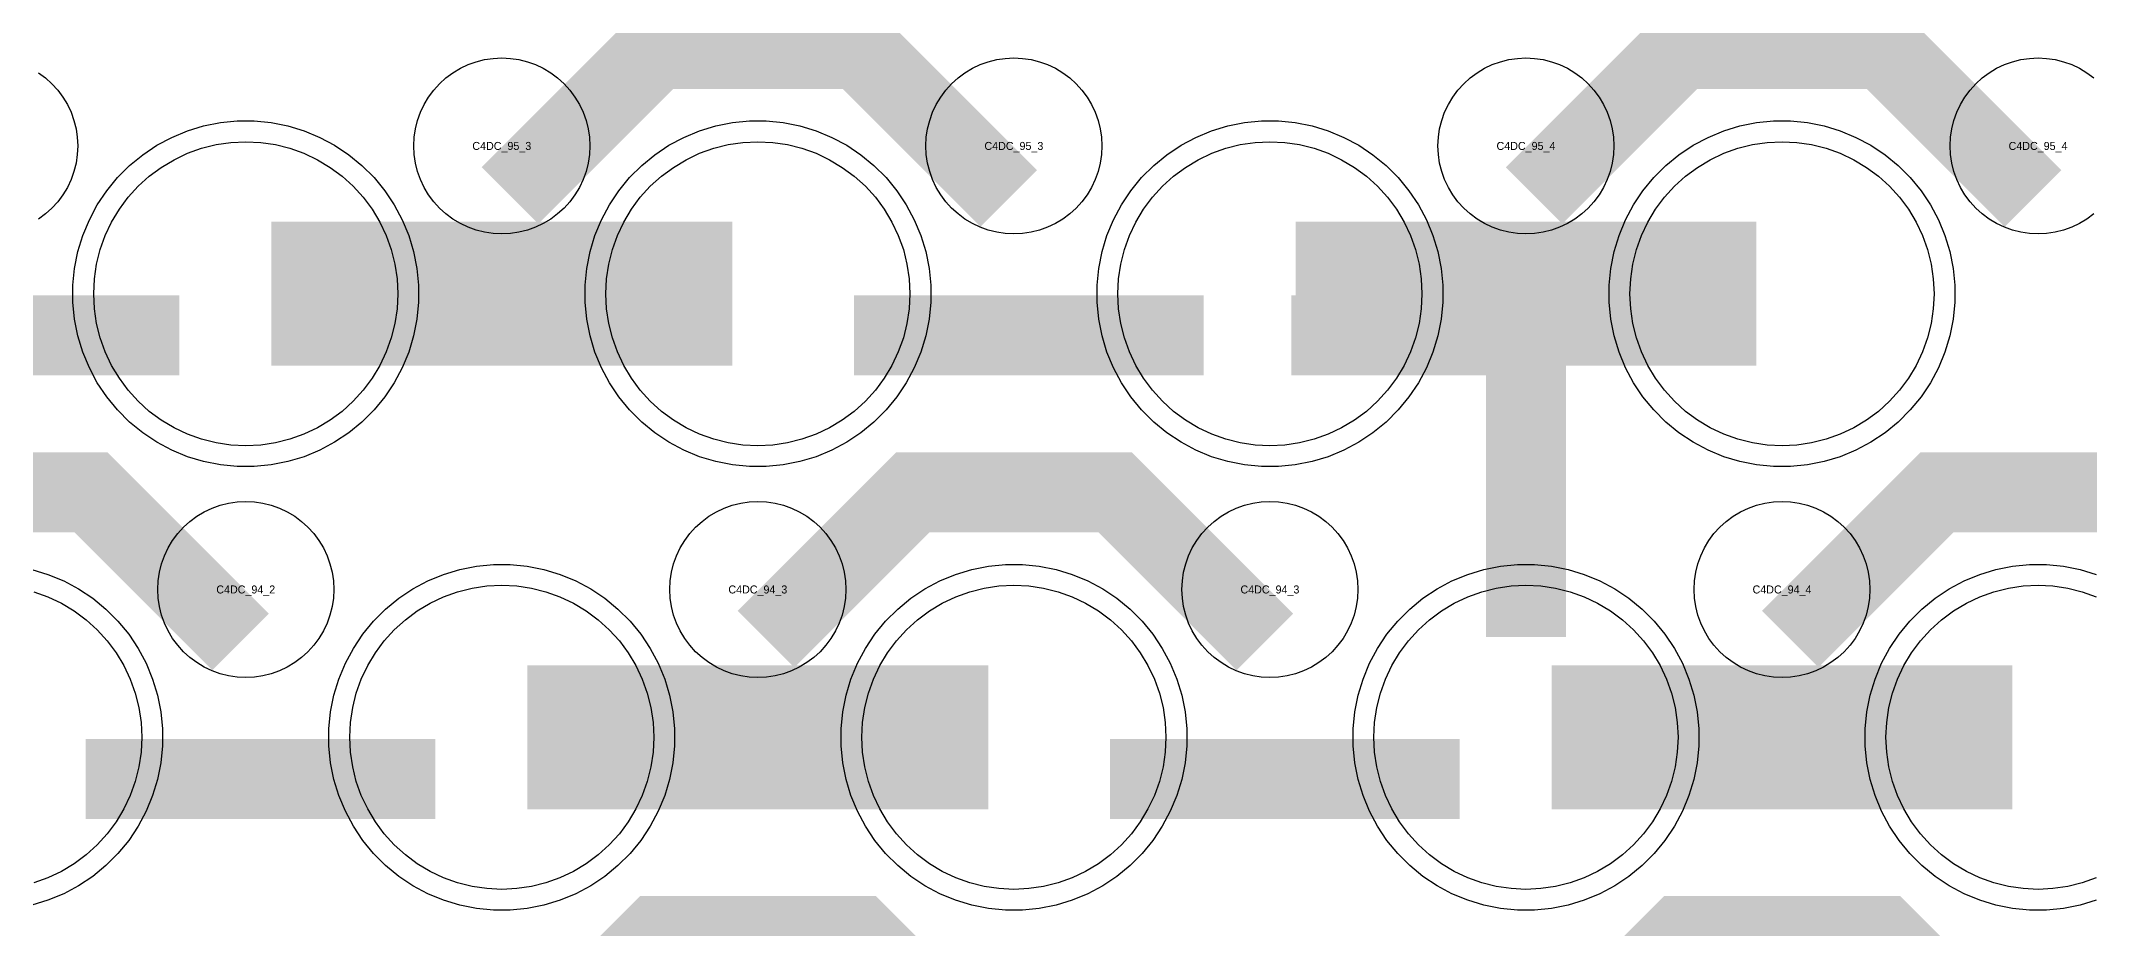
# Model space of a CAD drawing. Extents: x -11880 to 11880, y -14992 to 14992.
# Drawn here: x -11184 to -10544, y -1874 to -1597 of the extents above; entities that cross this region are included whole.
import ezdxf
from ezdxf.enums import TextEntityAlignment as Align

# ---------------------------------------------------------------- set-up
doc = ezdxf.new("R2010")
doc.units = 0
doc.header["$MEASUREMENT"] = 0
for name, color, linetype in [('GDS_775_DT_237', 138, 'CONTINUOUS'), ('RDL1_FS', 34, 'CONTINUOUS'), ('RDL_BS', 160, 'CONTINUOUS')]:
    doc.layers.add(name, color=color, linetype=linetype)

msp = doc.modelspace()

# ---------------------------------------------------------------- linework, layer by layer
at = {"layer": 'RDL1_FS'}
for points in [[(-11120, -1723.489), (-11124.657, -1723.26), (-11129.268, -1722.576), (-11133.791, -1721.444), (-11138.181, -1719.872), (-11142.395, -1717.88), (-11146.395, -1715.482), (-11150.14, -1712.704), (-11153.594, -1709.574), (-11156.724, -1706.12), (-11159.502, -1702.375), (-11161.9, -1698.375), (-11163.892, -1694.161), (-11165.464, -1689.771), (-11166.596, -1685.248), (-11167.28, -1680.637), (-11167.509, -1675.98), (-11167.28, -1671.323), (-11166.596, -1666.712), (-11165.464, -1662.189), (-11163.892, -1657.799), (-11161.9, -1653.585), (-11159.502, -1649.585), (-11156.724, -1645.84), (-11153.594, -1642.386), (-11150.14, -1639.256), (-11146.395, -1636.478), (-11142.395, -1634.08), (-11138.181, -1632.088), (-11133.791, -1630.516), (-11129.268, -1629.384), (-11124.657, -1628.7), (-11120, -1628.471), (-11115.343, -1628.7), (-11110.732, -1629.384), (-11106.209, -1630.516), (-11101.819, -1632.088), (-11097.605, -1634.08), (-11093.605, -1636.478), (-11089.86, -1639.256), (-11086.406, -1642.386), (-11083.276, -1645.84), (-11080.498, -1649.585), (-11078.1, -1653.585), (-11076.108, -1657.799), (-11074.536, -1662.189), (-11073.404, -1666.712), (-11072.72, -1671.323), (-11072.491, -1675.98), (-11072.72, -1680.637), (-11073.404, -1685.248), (-11074.536, -1689.771), (-11076.108, -1694.161), (-11078.1, -1698.375), (-11080.498, -1702.375), (-11083.276, -1706.12), (-11086.406, -1709.574), (-11089.86, -1712.704), (-11093.605, -1715.482), (-11097.605, -1717.88), (-11101.819, -1719.872), (-11106.209, -1721.444), (-11110.732, -1722.576), (-11115.343, -1723.26)], [(-10960, -1723.489), (-10964.657, -1723.26), (-10969.268, -1722.576), (-10973.791, -1721.444), (-10978.181, -1719.872), (-10982.395, -1717.88), (-10986.395, -1715.482), (-10990.14, -1712.704), (-10993.594, -1709.574), (-10996.724, -1706.12), (-10999.502, -1702.375), (-11001.9, -1698.375), (-11003.892, -1694.161), (-11005.464, -1689.771), (-11006.596, -1685.248), (-11007.28, -1680.637), (-11007.509, -1675.98), (-11007.28, -1671.323), (-11006.596, -1666.712), (-11005.464, -1662.189), (-11003.892, -1657.799), (-11001.9, -1653.585), (-10999.502, -1649.585), (-10996.724, -1645.84), (-10993.594, -1642.386), (-10990.14, -1639.256), (-10986.395, -1636.478), (-10982.395, -1634.08), (-10978.181, -1632.088), (-10973.791, -1630.516), (-10969.268, -1629.384), (-10964.657, -1628.7), (-10960, -1628.471), (-10955.343, -1628.7), (-10950.732, -1629.384), (-10946.209, -1630.516), (-10941.819, -1632.088), (-10937.605, -1634.08), (-10933.605, -1636.478), (-10929.86, -1639.256), (-10926.406, -1642.386), (-10923.276, -1645.84), (-10920.498, -1649.585), (-10918.1, -1653.585), (-10916.108, -1657.799), (-10914.536, -1662.189), (-10913.404, -1666.712), (-10912.72, -1671.323), (-10912.491, -1675.98), (-10912.72, -1680.637), (-10913.404, -1685.248), (-10914.536, -1689.771), (-10916.108, -1694.161), (-10918.1, -1698.375), (-10920.498, -1702.375), (-10923.276, -1706.12), (-10926.406, -1709.574), (-10929.86, -1712.704), (-10933.605, -1715.482), (-10937.605, -1717.88), (-10941.819, -1719.872), (-10946.209, -1721.444), (-10950.732, -1722.576), (-10955.343, -1723.26)], [(-10800, -1723.489), (-10804.657, -1723.26), (-10809.268, -1722.576), (-10813.791, -1721.444), (-10818.181, -1719.872), (-10822.395, -1717.88), (-10826.395, -1715.482), (-10830.14, -1712.704), (-10833.594, -1709.574), (-10836.724, -1706.12), (-10839.502, -1702.375), (-10841.9, -1698.375), (-10843.892, -1694.161), (-10845.464, -1689.771), (-10846.596, -1685.248), (-10847.28, -1680.637), (-10847.509, -1675.98), (-10847.28, -1671.323), (-10846.596, -1666.712), (-10845.464, -1662.189), (-10843.892, -1657.799), (-10841.9, -1653.585), (-10839.502, -1649.585), (-10836.724, -1645.84), (-10833.594, -1642.386), (-10830.14, -1639.256), (-10826.395, -1636.478), (-10822.395, -1634.08), (-10818.181, -1632.088), (-10813.791, -1630.516), (-10809.268, -1629.384), (-10804.657, -1628.7), (-10800, -1628.471), (-10795.343, -1628.7), (-10790.732, -1629.384), (-10786.209, -1630.516), (-10781.819, -1632.088), (-10777.605, -1634.08), (-10773.605, -1636.478), (-10769.86, -1639.256), (-10766.406, -1642.386), (-10763.276, -1645.84), (-10760.498, -1649.585), (-10758.1, -1653.585), (-10756.108, -1657.799), (-10754.536, -1662.189), (-10753.404, -1666.712), (-10752.72, -1671.323), (-10752.491, -1675.98), (-10752.72, -1680.637), (-10753.404, -1685.248), (-10754.536, -1689.771), (-10756.108, -1694.161), (-10758.1, -1698.375), (-10760.498, -1702.375), (-10763.276, -1706.12), (-10766.406, -1709.574), (-10769.86, -1712.704), (-10773.605, -1715.482), (-10777.605, -1717.88), (-10781.819, -1719.872), (-10786.209, -1721.444), (-10790.732, -1722.576), (-10795.343, -1723.26)], [(-10640, -1723.489), (-10644.657, -1723.26), (-10649.268, -1722.576), (-10653.791, -1721.444), (-10658.181, -1719.872), (-10662.395, -1717.88), (-10666.395, -1715.482), (-10670.14, -1712.704), (-10673.594, -1709.574), (-10676.724, -1706.12), (-10679.502, -1702.375), (-10681.9, -1698.375), (-10683.892, -1694.161), (-10685.464, -1689.771), (-10686.596, -1685.248), (-10687.28, -1680.637), (-10687.509, -1675.98), (-10687.28, -1671.323), (-10686.596, -1666.712), (-10685.464, -1662.189), (-10683.892, -1657.799), (-10681.9, -1653.585), (-10679.502, -1649.585), (-10676.724, -1645.84), (-10673.594, -1642.386), (-10670.14, -1639.256), (-10666.395, -1636.478), (-10662.395, -1634.08), (-10658.181, -1632.088), (-10653.791, -1630.516), (-10649.268, -1629.384), (-10644.657, -1628.7), (-10640, -1628.471), (-10635.343, -1628.7), (-10630.732, -1629.384), (-10626.209, -1630.516), (-10621.819, -1632.088), (-10617.605, -1634.08), (-10613.605, -1636.478), (-10609.86, -1639.256), (-10606.406, -1642.386), (-10603.276, -1645.84), (-10600.498, -1649.585), (-10598.1, -1653.585), (-10596.108, -1657.799), (-10594.536, -1662.189), (-10593.404, -1666.712), (-10592.72, -1671.323), (-10592.491, -1675.98), (-10592.72, -1680.637), (-10593.404, -1685.248), (-10594.536, -1689.771), (-10596.108, -1694.161), (-10598.1, -1698.375), (-10600.498, -1702.375), (-10603.276, -1706.12), (-10606.406, -1709.574), (-10609.86, -1712.704), (-10613.605, -1715.482), (-10617.605, -1717.88), (-10621.819, -1719.872), (-10626.209, -1721.444), (-10630.732, -1722.576), (-10635.343, -1723.26)], [(-11040, -1862.049), (-11044.657, -1861.82), (-11049.268, -1861.136), (-11053.791, -1860.004), (-11058.181, -1858.432), (-11062.395, -1856.44), (-11066.395, -1854.042), (-11070.14, -1851.264), (-11073.594, -1848.134), (-11076.724, -1844.68), (-11079.502, -1840.935), (-11081.9, -1836.935), (-11083.892, -1832.721), (-11085.464, -1828.331), (-11086.596, -1823.808), (-11087.28, -1819.197), (-11087.509, -1814.54), (-11087.28, -1809.883), (-11086.596, -1805.272), (-11085.464, -1800.749), (-11083.892, -1796.359), (-11081.9, -1792.145), (-11079.502, -1788.145), (-11076.724, -1784.4), (-11073.594, -1780.946), (-11070.14, -1777.816), (-11066.395, -1775.038), (-11062.395, -1772.64), (-11058.181, -1770.648), (-11053.791, -1769.076), (-11049.268, -1767.944), (-11044.657, -1767.26), (-11040, -1767.031), (-11035.343, -1767.26), (-11030.732, -1767.944), (-11026.209, -1769.076), (-11021.819, -1770.648), (-11017.605, -1772.64), (-11013.605, -1775.038), (-11009.86, -1777.816), (-11006.406, -1780.946), (-11003.276, -1784.4), (-11000.498, -1788.145), (-10998.1, -1792.145), (-10996.108, -1796.359), (-10994.536, -1800.749), (-10993.404, -1805.272), (-10992.72, -1809.883), (-10992.491, -1814.54), (-10992.72, -1819.197), (-10993.404, -1823.808), (-10994.536, -1828.331), (-10996.108, -1832.721), (-10998.1, -1836.935), (-11000.498, -1840.935), (-11003.276, -1844.68), (-11006.406, -1848.134), (-11009.86, -1851.264), (-11013.605, -1854.042), (-11017.605, -1856.44), (-11021.819, -1858.432), (-11026.209, -1860.004), (-11030.732, -1861.136), (-11035.343, -1861.82)], [(-10880, -1862.049), (-10884.657, -1861.82), (-10889.268, -1861.136), (-10893.791, -1860.004), (-10898.181, -1858.432), (-10902.395, -1856.44), (-10906.395, -1854.042), (-10910.14, -1851.264), (-10913.594, -1848.134), (-10916.724, -1844.68), (-10919.502, -1840.935), (-10921.9, -1836.935), (-10923.892, -1832.721), (-10925.464, -1828.331), (-10926.596, -1823.808), (-10927.28, -1819.197), (-10927.509, -1814.54), (-10927.28, -1809.883), (-10926.596, -1805.272), (-10925.464, -1800.749), (-10923.892, -1796.359), (-10921.9, -1792.145), (-10919.502, -1788.145), (-10916.724, -1784.4), (-10913.594, -1780.946), (-10910.14, -1777.816), (-10906.395, -1775.038), (-10902.395, -1772.64), (-10898.181, -1770.648), (-10893.791, -1769.076), (-10889.268, -1767.944), (-10884.657, -1767.26), (-10880, -1767.031), (-10875.343, -1767.26), (-10870.732, -1767.944), (-10866.209, -1769.076), (-10861.819, -1770.648), (-10857.605, -1772.64), (-10853.605, -1775.038), (-10849.86, -1777.816), (-10846.406, -1780.946), (-10843.276, -1784.4), (-10840.498, -1788.145), (-10838.1, -1792.145), (-10836.108, -1796.359), (-10834.536, -1800.749), (-10833.404, -1805.272), (-10832.72, -1809.883), (-10832.491, -1814.54), (-10832.72, -1819.197), (-10833.404, -1823.808), (-10834.536, -1828.331), (-10836.108, -1832.721), (-10838.1, -1836.935), (-10840.498, -1840.935), (-10843.276, -1844.68), (-10846.406, -1848.134), (-10849.86, -1851.264), (-10853.605, -1854.042), (-10857.605, -1856.44), (-10861.819, -1858.432), (-10866.209, -1860.004), (-10870.732, -1861.136), (-10875.343, -1861.82)], [(-10720, -1862.049), (-10724.657, -1861.82), (-10729.268, -1861.136), (-10733.791, -1860.004), (-10738.181, -1858.432), (-10742.395, -1856.44), (-10746.395, -1854.042), (-10750.14, -1851.264), (-10753.594, -1848.134), (-10756.724, -1844.68), (-10759.502, -1840.935), (-10761.9, -1836.935), (-10763.892, -1832.721), (-10765.464, -1828.331), (-10766.596, -1823.808), (-10767.28, -1819.197), (-10767.509, -1814.54), (-10767.28, -1809.883), (-10766.596, -1805.272), (-10765.464, -1800.749), (-10763.892, -1796.359), (-10761.9, -1792.145), (-10759.502, -1788.145), (-10756.724, -1784.4), (-10753.594, -1780.946), (-10750.14, -1777.816), (-10746.395, -1775.038), (-10742.395, -1772.64), (-10738.181, -1770.648), (-10733.791, -1769.076), (-10729.268, -1767.944), (-10724.657, -1767.26), (-10720, -1767.031), (-10715.343, -1767.26), (-10710.732, -1767.944), (-10706.209, -1769.076), (-10701.819, -1770.648), (-10697.605, -1772.64), (-10693.605, -1775.038), (-10689.86, -1777.816), (-10686.406, -1780.946), (-10683.276, -1784.4), (-10680.498, -1788.145), (-10678.1, -1792.145), (-10676.108, -1796.359), (-10674.536, -1800.749), (-10673.404, -1805.272), (-10672.72, -1809.883), (-10672.491, -1814.54), (-10672.72, -1819.197), (-10673.404, -1823.808), (-10674.536, -1828.331), (-10676.108, -1832.721), (-10678.1, -1836.935), (-10680.498, -1840.935), (-10683.276, -1844.68), (-10686.406, -1848.134), (-10689.86, -1851.264), (-10693.605, -1854.042), (-10697.605, -1856.44), (-10701.819, -1858.432), (-10706.209, -1860.004), (-10710.732, -1861.136), (-10715.343, -1861.82)]]:
    msp.add_lwpolyline(points, close=True, dxfattribs=at)
for points in [[(-11111.998, -1675.98, 45, 45, 0), (-11039.998, -1675.98, 45, 45, 0)], [(-11039.998, -1675.98, 45, 45, 0), (-10967.998, -1675.98, 45, 45, 0)], [(-10791.998, -1675.98, 45, 45, 0), (-10719.998, -1675.98, 45, 45, 0)], [(-10719.998, -1675.98, 45, 45, 0), (-10647.998, -1675.98, 45, 45, 0)], [(-11031.998, -1814.54, 45, 45, 0), (-10959.998, -1814.54, 45, 45, 0)], [(-10959.998, -1814.54, 45, 45, 0), (-10887.998, -1814.54, 45, 45, 0)], [(-10711.998, -1814.54, 45, 45, 0), (-10639.998, -1814.54, 45, 45, 0)], [(-10639.998, -1814.54, 45, 45, 0), (-10567.998, -1814.54, 45, 45, 0)]]:
    msp.add_lwpolyline(points, format="xyseb", dxfattribs=at)
for points in [[(-11186.209, -1769.076), (-11181.819, -1770.648), (-11177.605, -1772.64), (-11173.605, -1775.038), (-11169.86, -1777.816), (-11166.406, -1780.946), (-11163.276, -1784.4), (-11160.498, -1788.145), (-11158.1, -1792.145), (-11156.108, -1796.359), (-11154.536, -1800.749), (-11153.404, -1805.272), (-11152.72, -1809.883), (-11152.491, -1814.54), (-11152.72, -1819.197), (-11153.404, -1823.808), (-11154.536, -1828.331), (-11156.108, -1832.721), (-11158.1, -1836.935), (-11160.498, -1840.935), (-11163.276, -1844.68), (-11166.406, -1848.134), (-11169.86, -1851.264), (-11173.605, -1854.042), (-11177.605, -1856.44), (-11181.819, -1858.432), (-11186.209, -1860.004)], [(-10541.819, -1858.432), (-10546.209, -1860.004), (-10550.732, -1861.136), (-10555.343, -1861.82), (-10560, -1862.049), (-10564.657, -1861.82), (-10569.268, -1861.136), (-10573.791, -1860.004), (-10578.181, -1858.432), (-10582.395, -1856.44), (-10586.395, -1854.042), (-10590.14, -1851.264), (-10593.594, -1848.134), (-10596.724, -1844.68), (-10599.502, -1840.935), (-10601.9, -1836.935), (-10603.892, -1832.721), (-10605.464, -1828.331), (-10606.596, -1823.808), (-10607.28, -1819.197), (-10607.509, -1814.54), (-10607.28, -1809.883), (-10606.596, -1805.272), (-10605.464, -1800.749), (-10603.892, -1796.359), (-10601.9, -1792.145), (-10599.502, -1788.145), (-10596.724, -1784.4), (-10593.594, -1780.946), (-10590.14, -1777.816), (-10586.395, -1775.038), (-10582.395, -1772.64), (-10578.181, -1770.648), (-10573.791, -1769.076), (-10569.268, -1767.944), (-10564.657, -1767.26), (-10560, -1767.031), (-10555.343, -1767.26), (-10550.732, -1767.944), (-10546.209, -1769.076), (-10541.819, -1770.648)]]:
    msp.add_lwpolyline(points, dxfattribs=at)
at = {"layer": 'RDL_BS'}
for points in [[(-11037.438, -1645.294, 25, 25, 0), (-10991.623, -1599.479, 25, 25, 0), (-10958.07, -1599.479, 25, 25, 0)], [(-10881.599, -1646.193, 25, 25, 0), (-10928.313, -1599.479, 25, 25, 0), (-10958.071, -1599.479, 25, 25, 0)], [(-10717.438, -1645.294, 25, 25, 0), (-10671.623, -1599.479, 25, 25, 0), (-10638.07, -1599.479, 25, 25, 0)], [(-10561.599, -1646.193, 25, 25, 0), (-10608.313, -1599.479, 25, 25, 0), (-10638.071, -1599.479, 25, 25, 0)], [(-10720, -1783.2, 25, 25, 0), (-10720, -1676.423, 25, 25, 0)], [(-10720, -1783.2, 25, 25, 0), (-10720, -1676.423, 25, 25, 0)], [(-11249.984, -1688.993, 25, 25, 0), (-11140.719, -1688.993, 25, 25, 0)], [(-10929.984, -1688.993, 25, 25, 0), (-10820.719, -1688.993, 25, 25, 0)], [(-10707.5, -1688.923, 25, 25, 0), (-10793.333, -1688.923, 25, 25, 0)], [(-10707.5, -1688.923, 25, 25, 0), (-10772.167, -1688.923, 25, 25, 0)], [(-11121.599, -1784.753, 25, 25, 0), (-11168.313, -1738.039, 25, 25, 0), (-11198.071, -1738.039, 25, 25, 0)], [(-10957.438, -1783.854, 25, 25, 0), (-10911.623, -1738.039, 25, 25, 0), (-10878.07, -1738.039, 25, 25, 0)], [(-10801.599, -1784.753, 25, 25, 0), (-10848.313, -1738.039, 25, 25, 0), (-10878.071, -1738.039, 25, 25, 0)], [(-10637.438, -1783.854, 25, 25, 0), (-10591.623, -1738.039, 25, 25, 0), (-10558.07, -1738.039, 25, 25, 0)], [(-10481.599, -1784.753, 25, 25, 0), (-10528.313, -1738.039, 25, 25, 0), (-10558.071, -1738.039, 25, 25, 0)], [(-11169.984, -1827.553, 25, 25, 0), (-11060.719, -1827.553, 25, 25, 0)], [(-10849.984, -1827.553, 25, 25, 0), (-10740.719, -1827.553, 25, 25, 0)], [(-11037.438, -1922.419, 25, 25, 0), (-10991.623, -1876.604, 25, 25, 0), (-10958.07, -1876.604, 25, 25, 0)], [(-10881.599, -1923.318, 25, 25, 0), (-10928.313, -1876.604, 25, 25, 0), (-10958.071, -1876.604, 25, 25, 0)], [(-10717.438, -1922.419, 25, 25, 0), (-10671.623, -1876.604, 25, 25, 0), (-10638.07, -1876.604, 25, 25, 0)], [(-10561.599, -1923.318, 25, 25, 0), (-10608.313, -1876.604, 25, 25, 0), (-10638.071, -1876.604, 25, 25, 0)]]:
    msp.add_lwpolyline(points, format="xyseb", dxfattribs=at)
for points in [[(-11040, -1657.286), (-11042.693, -1657.154), (-11045.365, -1656.758), (-11047.984, -1656.101), (-11050.519, -1655.194), (-11052.956, -1654.042), (-11055.28, -1652.649), (-11057.443, -1651.046), (-11059.442, -1649.234), (-11061.254, -1647.235), (-11062.857, -1645.072), (-11064.25, -1642.748), (-11065.402, -1640.311), (-11066.309, -1637.776), (-11066.966, -1635.157), (-11067.362, -1632.485), (-11067.494, -1629.792), (-11067.362, -1627.099), (-11066.966, -1624.427), (-11066.309, -1621.808), (-11065.402, -1619.273), (-11064.25, -1616.836), (-11062.857, -1614.512), (-11061.254, -1612.349), (-11059.442, -1610.35), (-11057.443, -1608.538), (-11055.28, -1606.935), (-11052.956, -1605.542), (-11050.519, -1604.39), (-11047.984, -1603.483), (-11045.365, -1602.826), (-11042.693, -1602.43), (-11040, -1602.298), (-11037.307, -1602.43), (-11034.635, -1602.826), (-11032.016, -1603.483), (-11029.481, -1604.39), (-11027.044, -1605.542), (-11024.72, -1606.935), (-11022.557, -1608.538), (-11020.558, -1610.35), (-11018.746, -1612.349), (-11017.143, -1614.512), (-11015.75, -1616.836), (-11014.598, -1619.273), (-11013.691, -1621.808), (-11013.034, -1624.427), (-11012.638, -1627.099), (-11012.506, -1629.792), (-11012.638, -1632.485), (-11013.034, -1635.157), (-11013.691, -1637.776), (-11014.598, -1640.311), (-11015.75, -1642.748), (-11017.143, -1645.072), (-11018.746, -1647.235), (-11020.558, -1649.234), (-11022.557, -1651.046), (-11024.72, -1652.649), (-11027.044, -1654.042), (-11029.481, -1655.194), (-11032.016, -1656.101), (-11034.635, -1656.758), (-11037.307, -1657.154)], [(-10880, -1657.286), (-10882.693, -1657.154), (-10885.365, -1656.758), (-10887.984, -1656.101), (-10890.519, -1655.194), (-10892.956, -1654.042), (-10895.28, -1652.649), (-10897.443, -1651.046), (-10899.442, -1649.234), (-10901.254, -1647.235), (-10902.857, -1645.072), (-10904.25, -1642.748), (-10905.402, -1640.311), (-10906.309, -1637.776), (-10906.966, -1635.157), (-10907.362, -1632.485), (-10907.494, -1629.792), (-10907.362, -1627.099), (-10906.966, -1624.427), (-10906.309, -1621.808), (-10905.402, -1619.273), (-10904.25, -1616.836), (-10902.857, -1614.512), (-10901.254, -1612.349), (-10899.442, -1610.35), (-10897.443, -1608.538), (-10895.28, -1606.935), (-10892.956, -1605.542), (-10890.519, -1604.39), (-10887.984, -1603.483), (-10885.365, -1602.826), (-10882.693, -1602.43), (-10880, -1602.298), (-10877.307, -1602.43), (-10874.635, -1602.826), (-10872.016, -1603.483), (-10869.481, -1604.39), (-10867.044, -1605.542), (-10864.72, -1606.935), (-10862.557, -1608.538), (-10860.558, -1610.35), (-10858.746, -1612.349), (-10857.143, -1614.512), (-10855.75, -1616.836), (-10854.598, -1619.273), (-10853.691, -1621.808), (-10853.034, -1624.427), (-10852.638, -1627.099), (-10852.506, -1629.792), (-10852.638, -1632.485), (-10853.034, -1635.157), (-10853.691, -1637.776), (-10854.598, -1640.311), (-10855.75, -1642.748), (-10857.143, -1645.072), (-10858.746, -1647.235), (-10860.558, -1649.234), (-10862.557, -1651.046), (-10864.72, -1652.649), (-10867.044, -1654.042), (-10869.481, -1655.194), (-10872.016, -1656.101), (-10874.635, -1656.758), (-10877.307, -1657.154)], [(-10720, -1657.286), (-10722.693, -1657.154), (-10725.365, -1656.758), (-10727.984, -1656.101), (-10730.519, -1655.194), (-10732.956, -1654.042), (-10735.28, -1652.649), (-10737.443, -1651.046), (-10739.442, -1649.234), (-10741.254, -1647.235), (-10742.857, -1645.072), (-10744.25, -1642.748), (-10745.402, -1640.311), (-10746.309, -1637.776), (-10746.966, -1635.157), (-10747.362, -1632.485), (-10747.494, -1629.792), (-10747.362, -1627.099), (-10746.966, -1624.427), (-10746.309, -1621.808), (-10745.402, -1619.273), (-10744.25, -1616.836), (-10742.857, -1614.512), (-10741.254, -1612.349), (-10739.442, -1610.35), (-10737.443, -1608.538), (-10735.28, -1606.935), (-10732.956, -1605.542), (-10730.519, -1604.39), (-10727.984, -1603.483), (-10725.365, -1602.826), (-10722.693, -1602.43), (-10720, -1602.298), (-10717.307, -1602.43), (-10714.635, -1602.826), (-10712.016, -1603.483), (-10709.481, -1604.39), (-10707.044, -1605.542), (-10704.72, -1606.935), (-10702.557, -1608.538), (-10700.558, -1610.35), (-10698.746, -1612.349), (-10697.143, -1614.512), (-10695.75, -1616.836), (-10694.598, -1619.273), (-10693.691, -1621.808), (-10693.034, -1624.427), (-10692.638, -1627.099), (-10692.506, -1629.792), (-10692.638, -1632.485), (-10693.034, -1635.157), (-10693.691, -1637.776), (-10694.598, -1640.311), (-10695.75, -1642.748), (-10697.143, -1645.072), (-10698.746, -1647.235), (-10700.558, -1649.234), (-10702.557, -1651.046), (-10704.72, -1652.649), (-10707.044, -1654.042), (-10709.481, -1655.194), (-10712.016, -1656.101), (-10714.635, -1656.758), (-10717.307, -1657.154)], [(-11122.644, -1729.98), (-11127.938, -1729.463), (-11133.165, -1728.417), (-11138.205, -1726.886), (-11143.115, -1724.855), (-11147.777, -1722.363), (-11152.191, -1719.416), (-11156.292, -1716.054), (-11160.074, -1712.272), (-11163.436, -1708.171), (-11166.383, -1703.757), (-11168.875, -1699.095), (-11170.906, -1694.185), (-11172.437, -1689.145), (-11173.483, -1683.918), (-11174, -1678.624), (-11174, -1673.336), (-11173.483, -1668.042), (-11172.437, -1662.815), (-11170.906, -1657.775), (-11168.875, -1652.865), (-11166.383, -1648.203), (-11163.436, -1643.789), (-11160.074, -1639.688), (-11156.292, -1635.906), (-11152.191, -1632.544), (-11147.777, -1629.597), (-11143.115, -1627.105), (-11138.205, -1625.074), (-11133.165, -1623.543), (-11127.938, -1622.497), (-11122.644, -1621.98), (-11117.356, -1621.98), (-11112.062, -1622.497), (-11106.835, -1623.543), (-11101.795, -1625.074), (-11096.885, -1627.105), (-11092.223, -1629.597), (-11087.809, -1632.544), (-11083.708, -1635.906), (-11079.926, -1639.688), (-11076.564, -1643.789), (-11073.617, -1648.203), (-11071.125, -1652.865), (-11069.094, -1657.775), (-11067.563, -1662.815), (-11066.517, -1668.042), (-11066, -1673.336), (-11066, -1678.624), (-11066.517, -1683.918), (-11067.563, -1689.145), (-11069.094, -1694.185), (-11071.125, -1699.095), (-11073.617, -1703.757), (-11076.564, -1708.171), (-11079.926, -1712.272), (-11083.708, -1716.054), (-11087.809, -1719.416), (-11092.223, -1722.363), (-11096.885, -1724.855), (-11101.795, -1726.886), (-11106.835, -1728.417), (-11112.062, -1729.463), (-11117.356, -1729.98)], [(-10962.644, -1729.98), (-10967.938, -1729.463), (-10973.165, -1728.417), (-10978.205, -1726.886), (-10983.115, -1724.855), (-10987.777, -1722.363), (-10992.191, -1719.416), (-10996.292, -1716.054), (-11000.074, -1712.272), (-11003.436, -1708.171), (-11006.383, -1703.757), (-11008.875, -1699.095), (-11010.906, -1694.185), (-11012.437, -1689.145), (-11013.483, -1683.918), (-11014, -1678.624), (-11014, -1673.336), (-11013.483, -1668.042), (-11012.437, -1662.815), (-11010.906, -1657.775), (-11008.875, -1652.865), (-11006.383, -1648.203), (-11003.436, -1643.789), (-11000.074, -1639.688), (-10996.292, -1635.906), (-10992.191, -1632.544), (-10987.777, -1629.597), (-10983.115, -1627.105), (-10978.205, -1625.074), (-10973.165, -1623.543), (-10967.938, -1622.497), (-10962.644, -1621.98), (-10957.356, -1621.98), (-10952.062, -1622.497), (-10946.835, -1623.543), (-10941.795, -1625.074), (-10936.885, -1627.105), (-10932.223, -1629.597), (-10927.809, -1632.544), (-10923.708, -1635.906), (-10919.926, -1639.688), (-10916.564, -1643.789), (-10913.617, -1648.203), (-10911.125, -1652.865), (-10909.094, -1657.775), (-10907.563, -1662.815), (-10906.517, -1668.042), (-10906, -1673.336), (-10906, -1678.624), (-10906.517, -1683.918), (-10907.563, -1689.145), (-10909.094, -1694.185), (-10911.125, -1699.095), (-10913.617, -1703.757), (-10916.564, -1708.171), (-10919.926, -1712.272), (-10923.708, -1716.054), (-10927.809, -1719.416), (-10932.223, -1722.363), (-10936.885, -1724.855), (-10941.795, -1726.886), (-10946.835, -1728.417), (-10952.062, -1729.463), (-10957.356, -1729.98)], [(-10802.644, -1729.98), (-10807.938, -1729.463), (-10813.165, -1728.417), (-10818.205, -1726.886), (-10823.115, -1724.855), (-10827.777, -1722.363), (-10832.191, -1719.416), (-10836.292, -1716.054), (-10840.074, -1712.272), (-10843.436, -1708.171), (-10846.383, -1703.757), (-10848.875, -1699.095), (-10850.906, -1694.185), (-10852.437, -1689.145), (-10853.483, -1683.918), (-10854, -1678.624), (-10854, -1673.336), (-10853.483, -1668.042), (-10852.437, -1662.815), (-10850.906, -1657.775), (-10848.875, -1652.865), (-10846.383, -1648.203), (-10843.436, -1643.789), (-10840.074, -1639.688), (-10836.292, -1635.906), (-10832.191, -1632.544), (-10827.777, -1629.597), (-10823.115, -1627.105), (-10818.205, -1625.074), (-10813.165, -1623.543), (-10807.938, -1622.497), (-10802.644, -1621.98), (-10797.356, -1621.98), (-10792.062, -1622.497), (-10786.835, -1623.543), (-10781.795, -1625.074), (-10776.885, -1627.105), (-10772.223, -1629.597), (-10767.809, -1632.544), (-10763.708, -1635.906), (-10759.926, -1639.688), (-10756.564, -1643.789), (-10753.617, -1648.203), (-10751.125, -1652.865), (-10749.094, -1657.775), (-10747.563, -1662.815), (-10746.517, -1668.042), (-10746, -1673.336), (-10746, -1678.624), (-10746.517, -1683.918), (-10747.563, -1689.145), (-10749.094, -1694.185), (-10751.125, -1699.095), (-10753.617, -1703.757), (-10756.564, -1708.171), (-10759.926, -1712.272), (-10763.708, -1716.054), (-10767.809, -1719.416), (-10772.223, -1722.363), (-10776.885, -1724.855), (-10781.795, -1726.886), (-10786.835, -1728.417), (-10792.062, -1729.463), (-10797.356, -1729.98)], [(-10642.644, -1729.98), (-10647.938, -1729.463), (-10653.165, -1728.417), (-10658.205, -1726.886), (-10663.115, -1724.855), (-10667.777, -1722.363), (-10672.191, -1719.416), (-10676.292, -1716.054), (-10680.074, -1712.272), (-10683.436, -1708.171), (-10686.383, -1703.757), (-10688.875, -1699.095), (-10690.906, -1694.185), (-10692.437, -1689.145), (-10693.483, -1683.918), (-10694, -1678.624), (-10694, -1673.336), (-10693.483, -1668.042), (-10692.437, -1662.815), (-10690.906, -1657.775), (-10688.875, -1652.865), (-10686.383, -1648.203), (-10683.436, -1643.789), (-10680.074, -1639.688), (-10676.292, -1635.906), (-10672.191, -1632.544), (-10667.777, -1629.597), (-10663.115, -1627.105), (-10658.205, -1625.074), (-10653.165, -1623.543), (-10647.938, -1622.497), (-10642.644, -1621.98), (-10637.356, -1621.98), (-10632.062, -1622.497), (-10626.835, -1623.543), (-10621.795, -1625.074), (-10616.885, -1627.105), (-10612.223, -1629.597), (-10607.809, -1632.544), (-10603.708, -1635.906), (-10599.926, -1639.688), (-10596.564, -1643.789), (-10593.617, -1648.203), (-10591.125, -1652.865), (-10589.094, -1657.775), (-10587.563, -1662.815), (-10586.517, -1668.042), (-10586, -1673.336), (-10586, -1678.624), (-10586.517, -1683.918), (-10587.563, -1689.145), (-10589.094, -1694.185), (-10591.125, -1699.095), (-10593.617, -1703.757), (-10596.564, -1708.171), (-10599.926, -1712.272), (-10603.708, -1716.054), (-10607.809, -1719.416), (-10612.223, -1722.363), (-10616.885, -1724.855), (-10621.795, -1726.886), (-10626.835, -1728.417), (-10632.062, -1729.463), (-10637.356, -1729.98)], [(-11120, -1795.846), (-11122.693, -1795.714), (-11125.365, -1795.318), (-11127.984, -1794.661), (-11130.519, -1793.754), (-11132.956, -1792.602), (-11135.28, -1791.209), (-11137.443, -1789.606), (-11139.442, -1787.794), (-11141.254, -1785.795), (-11142.857, -1783.632), (-11144.25, -1781.308), (-11145.402, -1778.871), (-11146.309, -1776.336), (-11146.966, -1773.717), (-11147.362, -1771.045), (-11147.494, -1768.352), (-11147.362, -1765.659), (-11146.966, -1762.987), (-11146.309, -1760.368), (-11145.402, -1757.833), (-11144.25, -1755.396), (-11142.857, -1753.072), (-11141.254, -1750.909), (-11139.442, -1748.91), (-11137.443, -1747.098), (-11135.28, -1745.495), (-11132.956, -1744.102), (-11130.519, -1742.95), (-11127.984, -1742.043), (-11125.365, -1741.386), (-11122.693, -1740.99), (-11120, -1740.858), (-11117.307, -1740.99), (-11114.635, -1741.386), (-11112.016, -1742.043), (-11109.481, -1742.95), (-11107.044, -1744.102), (-11104.72, -1745.495), (-11102.557, -1747.098), (-11100.558, -1748.91), (-11098.746, -1750.909), (-11097.143, -1753.072), (-11095.75, -1755.396), (-11094.598, -1757.833), (-11093.691, -1760.368), (-11093.034, -1762.987), (-11092.638, -1765.659), (-11092.506, -1768.352), (-11092.638, -1771.045), (-11093.034, -1773.717), (-11093.691, -1776.336), (-11094.598, -1778.871), (-11095.75, -1781.308), (-11097.143, -1783.632), (-11098.746, -1785.795), (-11100.558, -1787.794), (-11102.557, -1789.606), (-11104.72, -1791.209), (-11107.044, -1792.602), (-11109.481, -1793.754), (-11112.016, -1794.661), (-11114.635, -1795.318), (-11117.307, -1795.714)], [(-10960, -1795.846), (-10962.693, -1795.714), (-10965.365, -1795.318), (-10967.984, -1794.661), (-10970.519, -1793.754), (-10972.956, -1792.602), (-10975.28, -1791.209), (-10977.443, -1789.606), (-10979.442, -1787.794), (-10981.254, -1785.795), (-10982.857, -1783.632), (-10984.25, -1781.308), (-10985.402, -1778.871), (-10986.309, -1776.336), (-10986.966, -1773.717), (-10987.362, -1771.045), (-10987.494, -1768.352), (-10987.362, -1765.659), (-10986.966, -1762.987), (-10986.309, -1760.368), (-10985.402, -1757.833), (-10984.25, -1755.396), (-10982.857, -1753.072), (-10981.254, -1750.909), (-10979.442, -1748.91), (-10977.443, -1747.098), (-10975.28, -1745.495), (-10972.956, -1744.102), (-10970.519, -1742.95), (-10967.984, -1742.043), (-10965.365, -1741.386), (-10962.693, -1740.99), (-10960, -1740.858), (-10957.307, -1740.99), (-10954.635, -1741.386), (-10952.016, -1742.043), (-10949.481, -1742.95), (-10947.044, -1744.102), (-10944.72, -1745.495), (-10942.557, -1747.098), (-10940.558, -1748.91), (-10938.746, -1750.909), (-10937.143, -1753.072), (-10935.75, -1755.396), (-10934.598, -1757.833), (-10933.691, -1760.368), (-10933.034, -1762.987), (-10932.638, -1765.659), (-10932.506, -1768.352), (-10932.638, -1771.045), (-10933.034, -1773.717), (-10933.691, -1776.336), (-10934.598, -1778.871), (-10935.75, -1781.308), (-10937.143, -1783.632), (-10938.746, -1785.795), (-10940.558, -1787.794), (-10942.557, -1789.606), (-10944.72, -1791.209), (-10947.044, -1792.602), (-10949.481, -1793.754), (-10952.016, -1794.661), (-10954.635, -1795.318), (-10957.307, -1795.714)], [(-10800, -1795.846), (-10802.693, -1795.714), (-10805.365, -1795.318), (-10807.984, -1794.661), (-10810.519, -1793.754), (-10812.956, -1792.602), (-10815.28, -1791.209), (-10817.443, -1789.606), (-10819.442, -1787.794), (-10821.254, -1785.795), (-10822.857, -1783.632), (-10824.25, -1781.308), (-10825.402, -1778.871), (-10826.309, -1776.336), (-10826.966, -1773.717), (-10827.362, -1771.045), (-10827.494, -1768.352), (-10827.362, -1765.659), (-10826.966, -1762.987), (-10826.309, -1760.368), (-10825.402, -1757.833), (-10824.25, -1755.396), (-10822.857, -1753.072), (-10821.254, -1750.909), (-10819.442, -1748.91), (-10817.443, -1747.098), (-10815.28, -1745.495), (-10812.956, -1744.102), (-10810.519, -1742.95), (-10807.984, -1742.043), (-10805.365, -1741.386), (-10802.693, -1740.99), (-10800, -1740.858), (-10797.307, -1740.99), (-10794.635, -1741.386), (-10792.016, -1742.043), (-10789.481, -1742.95), (-10787.044, -1744.102), (-10784.72, -1745.495), (-10782.557, -1747.098), (-10780.558, -1748.91), (-10778.746, -1750.909), (-10777.143, -1753.072), (-10775.75, -1755.396), (-10774.598, -1757.833), (-10773.691, -1760.368), (-10773.034, -1762.987), (-10772.638, -1765.659), (-10772.506, -1768.352), (-10772.638, -1771.045), (-10773.034, -1773.717), (-10773.691, -1776.336), (-10774.598, -1778.871), (-10775.75, -1781.308), (-10777.143, -1783.632), (-10778.746, -1785.795), (-10780.558, -1787.794), (-10782.557, -1789.606), (-10784.72, -1791.209), (-10787.044, -1792.602), (-10789.481, -1793.754), (-10792.016, -1794.661), (-10794.635, -1795.318), (-10797.307, -1795.714)], [(-10640, -1795.846), (-10642.693, -1795.714), (-10645.365, -1795.318), (-10647.984, -1794.661), (-10650.519, -1793.754), (-10652.956, -1792.602), (-10655.28, -1791.209), (-10657.443, -1789.606), (-10659.442, -1787.794), (-10661.254, -1785.795), (-10662.857, -1783.632), (-10664.25, -1781.308), (-10665.402, -1778.871), (-10666.309, -1776.336), (-10666.966, -1773.717), (-10667.362, -1771.045), (-10667.494, -1768.352), (-10667.362, -1765.659), (-10666.966, -1762.987), (-10666.309, -1760.368), (-10665.402, -1757.833), (-10664.25, -1755.396), (-10662.857, -1753.072), (-10661.254, -1750.909), (-10659.442, -1748.91), (-10657.443, -1747.098), (-10655.28, -1745.495), (-10652.956, -1744.102), (-10650.519, -1742.95), (-10647.984, -1742.043), (-10645.365, -1741.386), (-10642.693, -1740.99), (-10640, -1740.858), (-10637.307, -1740.99), (-10634.635, -1741.386), (-10632.016, -1742.043), (-10629.481, -1742.95), (-10627.044, -1744.102), (-10624.72, -1745.495), (-10622.557, -1747.098), (-10620.558, -1748.91), (-10618.746, -1750.909), (-10617.143, -1753.072), (-10615.75, -1755.396), (-10614.598, -1757.833), (-10613.691, -1760.368), (-10613.034, -1762.987), (-10612.638, -1765.659), (-10612.506, -1768.352), (-10612.638, -1771.045), (-10613.034, -1773.717), (-10613.691, -1776.336), (-10614.598, -1778.871), (-10615.75, -1781.308), (-10617.143, -1783.632), (-10618.746, -1785.795), (-10620.558, -1787.794), (-10622.557, -1789.606), (-10624.72, -1791.209), (-10627.044, -1792.602), (-10629.481, -1793.754), (-10632.016, -1794.661), (-10634.635, -1795.318), (-10637.307, -1795.714)], [(-11042.644, -1868.54), (-11047.938, -1868.023), (-11053.165, -1866.977), (-11058.205, -1865.446), (-11063.115, -1863.415), (-11067.777, -1860.923), (-11072.191, -1857.976), (-11076.292, -1854.614), (-11080.074, -1850.832), (-11083.436, -1846.731), (-11086.383, -1842.317), (-11088.875, -1837.655), (-11090.906, -1832.745), (-11092.437, -1827.705), (-11093.483, -1822.478), (-11094, -1817.184), (-11094, -1811.896), (-11093.483, -1806.602), (-11092.437, -1801.375), (-11090.906, -1796.335), (-11088.875, -1791.425), (-11086.383, -1786.763), (-11083.436, -1782.349), (-11080.074, -1778.248), (-11076.292, -1774.466), (-11072.191, -1771.104), (-11067.777, -1768.157), (-11063.115, -1765.665), (-11058.205, -1763.634), (-11053.165, -1762.103), (-11047.938, -1761.057), (-11042.644, -1760.54), (-11037.356, -1760.54), (-11032.062, -1761.057), (-11026.835, -1762.103), (-11021.795, -1763.634), (-11016.885, -1765.665), (-11012.223, -1768.157), (-11007.809, -1771.104), (-11003.708, -1774.466), (-10999.926, -1778.248), (-10996.564, -1782.349), (-10993.617, -1786.763), (-10991.125, -1791.425), (-10989.094, -1796.335), (-10987.563, -1801.375), (-10986.517, -1806.602), (-10986, -1811.896), (-10986, -1817.184), (-10986.517, -1822.478), (-10987.563, -1827.705), (-10989.094, -1832.745), (-10991.125, -1837.655), (-10993.617, -1842.317), (-10996.564, -1846.731), (-10999.926, -1850.832), (-11003.708, -1854.614), (-11007.809, -1857.976), (-11012.223, -1860.923), (-11016.885, -1863.415), (-11021.795, -1865.446), (-11026.835, -1866.977), (-11032.062, -1868.023), (-11037.356, -1868.54)], [(-10882.644, -1868.54), (-10887.938, -1868.023), (-10893.165, -1866.977), (-10898.205, -1865.446), (-10903.115, -1863.415), (-10907.777, -1860.923), (-10912.191, -1857.976), (-10916.292, -1854.614), (-10920.074, -1850.832), (-10923.436, -1846.731), (-10926.383, -1842.317), (-10928.875, -1837.655), (-10930.906, -1832.745), (-10932.437, -1827.705), (-10933.483, -1822.478), (-10934, -1817.184), (-10934, -1811.896), (-10933.483, -1806.602), (-10932.437, -1801.375), (-10930.906, -1796.335), (-10928.875, -1791.425), (-10926.383, -1786.763), (-10923.436, -1782.349), (-10920.074, -1778.248), (-10916.292, -1774.466), (-10912.191, -1771.104), (-10907.777, -1768.157), (-10903.115, -1765.665), (-10898.205, -1763.634), (-10893.165, -1762.103), (-10887.938, -1761.057), (-10882.644, -1760.54), (-10877.356, -1760.54), (-10872.062, -1761.057), (-10866.835, -1762.103), (-10861.795, -1763.634), (-10856.885, -1765.665), (-10852.223, -1768.157), (-10847.809, -1771.104), (-10843.708, -1774.466), (-10839.926, -1778.248), (-10836.564, -1782.349), (-10833.617, -1786.763), (-10831.125, -1791.425), (-10829.094, -1796.335), (-10827.563, -1801.375), (-10826.517, -1806.602), (-10826, -1811.896), (-10826, -1817.184), (-10826.517, -1822.478), (-10827.563, -1827.705), (-10829.094, -1832.745), (-10831.125, -1837.655), (-10833.617, -1842.317), (-10836.564, -1846.731), (-10839.926, -1850.832), (-10843.708, -1854.614), (-10847.809, -1857.976), (-10852.223, -1860.923), (-10856.885, -1863.415), (-10861.795, -1865.446), (-10866.835, -1866.977), (-10872.062, -1868.023), (-10877.356, -1868.54)], [(-10722.644, -1868.54), (-10727.938, -1868.023), (-10733.165, -1866.977), (-10738.205, -1865.446), (-10743.115, -1863.415), (-10747.777, -1860.923), (-10752.191, -1857.976), (-10756.292, -1854.614), (-10760.074, -1850.832), (-10763.436, -1846.731), (-10766.383, -1842.317), (-10768.875, -1837.655), (-10770.906, -1832.745), (-10772.437, -1827.705), (-10773.483, -1822.478), (-10774, -1817.184), (-10774, -1811.896), (-10773.483, -1806.602), (-10772.437, -1801.375), (-10770.906, -1796.335), (-10768.875, -1791.425), (-10766.383, -1786.763), (-10763.436, -1782.349), (-10760.074, -1778.248), (-10756.292, -1774.466), (-10752.191, -1771.104), (-10747.777, -1768.157), (-10743.115, -1765.665), (-10738.205, -1763.634), (-10733.165, -1762.103), (-10727.938, -1761.057), (-10722.644, -1760.54), (-10717.356, -1760.54), (-10712.062, -1761.057), (-10706.835, -1762.103), (-10701.795, -1763.634), (-10696.885, -1765.665), (-10692.223, -1768.157), (-10687.809, -1771.104), (-10683.708, -1774.466), (-10679.926, -1778.248), (-10676.564, -1782.349), (-10673.617, -1786.763), (-10671.125, -1791.425), (-10669.094, -1796.335), (-10667.563, -1801.375), (-10666.517, -1806.602), (-10666, -1811.896), (-10666, -1817.184), (-10666.517, -1822.478), (-10667.563, -1827.705), (-10669.094, -1832.745), (-10671.125, -1837.655), (-10673.617, -1842.317), (-10676.564, -1846.731), (-10679.926, -1850.832), (-10683.708, -1854.614), (-10687.809, -1857.976), (-10692.223, -1860.923), (-10696.885, -1863.415), (-10701.795, -1865.446), (-10706.835, -1866.977), (-10712.062, -1868.023), (-10717.356, -1868.54)]]:
    msp.add_lwpolyline(points, close=True, dxfattribs=at)
for points in [[(-10542.557, -1651.046), (-10544.72, -1652.649), (-10547.044, -1654.042), (-10549.481, -1655.194), (-10552.016, -1656.101), (-10554.635, -1656.758), (-10557.307, -1657.154), (-10560, -1657.286), (-10562.693, -1657.154), (-10565.365, -1656.758), (-10567.984, -1656.101), (-10570.519, -1655.194), (-10572.956, -1654.042), (-10575.28, -1652.649), (-10577.443, -1651.046), (-10579.442, -1649.234), (-10581.254, -1647.235), (-10582.857, -1645.072), (-10584.25, -1642.748), (-10585.402, -1640.311), (-10586.309, -1637.776), (-10586.966, -1635.157), (-10587.362, -1632.485), (-10587.494, -1629.792), (-10587.362, -1627.099), (-10586.966, -1624.427), (-10586.309, -1621.808), (-10585.402, -1619.273), (-10584.25, -1616.836), (-10582.857, -1614.512), (-10581.254, -1612.349), (-10579.442, -1610.35), (-10577.443, -1608.538), (-10575.28, -1606.935), (-10572.956, -1605.542), (-10570.519, -1604.39), (-10567.984, -1603.483), (-10565.365, -1602.826), (-10562.693, -1602.43), (-10560, -1602.298), (-10557.307, -1602.43), (-10554.635, -1602.826), (-10552.016, -1603.483), (-10549.481, -1604.39), (-10547.044, -1605.542), (-10544.72, -1606.935), (-10542.557, -1608.538)], [(-11184.72, -1606.935), (-11182.557, -1608.538), (-11180.558, -1610.35), (-11178.746, -1612.349), (-11177.143, -1614.512), (-11175.75, -1616.836), (-11174.598, -1619.273), (-11173.691, -1621.808), (-11173.034, -1624.427), (-11172.638, -1627.099), (-11172.506, -1629.792), (-11172.638, -1632.485), (-11173.034, -1635.157), (-11173.691, -1637.776), (-11174.598, -1640.311), (-11175.75, -1642.748), (-11177.143, -1645.072), (-11178.746, -1647.235), (-11180.558, -1649.234), (-11182.557, -1651.046), (-11184.72, -1652.649)], [(-11186.835, -1762.103), (-11181.795, -1763.634), (-11176.885, -1765.665), (-11172.223, -1768.157), (-11167.809, -1771.104), (-11163.708, -1774.466), (-11159.926, -1778.248), (-11156.564, -1782.349), (-11153.617, -1786.763), (-11151.125, -1791.425), (-11149.094, -1796.335), (-11147.563, -1801.375), (-11146.517, -1806.602), (-11146, -1811.896), (-11146, -1817.184), (-11146.517, -1822.478), (-11147.563, -1827.705), (-11149.094, -1832.745), (-11151.125, -1837.655), (-11153.617, -1842.317), (-11156.564, -1846.731), (-11159.926, -1850.832), (-11163.708, -1854.614), (-11167.809, -1857.976), (-11172.223, -1860.923), (-11176.885, -1863.415), (-11181.795, -1865.446), (-11186.835, -1866.977)], [(-10541.795, -1865.446), (-10546.835, -1866.977), (-10552.062, -1868.023), (-10557.356, -1868.54), (-10562.644, -1868.54), (-10567.938, -1868.023), (-10573.165, -1866.977), (-10578.205, -1865.446), (-10583.115, -1863.415), (-10587.777, -1860.923), (-10592.191, -1857.976), (-10596.292, -1854.614), (-10600.074, -1850.832), (-10603.436, -1846.731), (-10606.383, -1842.317), (-10608.875, -1837.655), (-10610.906, -1832.745), (-10612.437, -1827.705), (-10613.483, -1822.478), (-10614, -1817.184), (-10614, -1811.896), (-10613.483, -1806.602), (-10612.437, -1801.375), (-10610.906, -1796.335), (-10608.875, -1791.425), (-10606.383, -1786.763), (-10603.436, -1782.349), (-10600.074, -1778.248), (-10596.292, -1774.466), (-10592.191, -1771.104), (-10587.777, -1768.157), (-10583.115, -1765.665), (-10578.205, -1763.634), (-10573.165, -1762.103), (-10567.938, -1761.057), (-10562.644, -1760.54), (-10557.356, -1760.54), (-10552.062, -1761.057), (-10546.835, -1762.103), (-10541.795, -1763.634)]]:
    msp.add_lwpolyline(points, dxfattribs=at)

# ---------------------------------------------------------------- texts
at = {"layer": 'GDS_775_DT_237'}
for s, p in [('C4DC_95_3', (-11040, -1629.792)), ('C4DC_95_3', (-11040, -1629.792)), ('C4DC_95_3', (-10880, -1629.792)), ('C4DC_95_3', (-10880, -1629.792)), ('C4DC_95_4', (-10720, -1629.792)), ('C4DC_95_4', (-10720, -1629.792)), ('C4DC_95_4', (-10560, -1629.792)), ('C4DC_95_4', (-10560, -1629.792)), ('C4DC_94_2', (-11120, -1768.352)), ('C4DC_94_2', (-11120, -1768.352)), ('C4DC_94_3', (-10960, -1768.352)), ('C4DC_94_3', (-10960, -1768.352)), ('C4DC_94_3', (-10800, -1768.352)), ('C4DC_94_3', (-10800, -1768.352)), ('C4DC_94_4', (-10640, -1768.352)), ('C4DC_94_4', (-10640, -1768.352))]:
    msp.add_text(s, height=2.5, dxfattribs=at).set_placement(p, align=Align.MIDDLE_CENTER)

doc.saveas('drawing.dxf')
